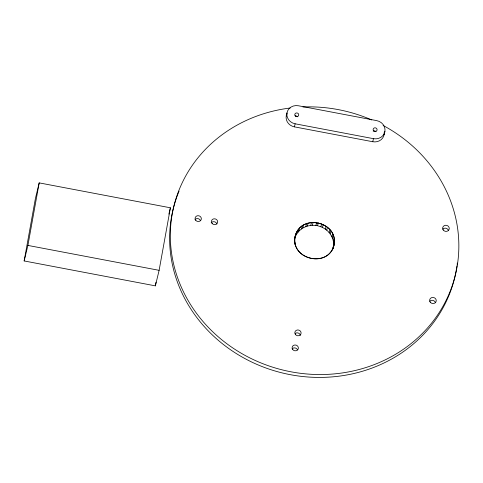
<?xml version="1.0" encoding="UTF-8"?>
<svg xmlns="http://www.w3.org/2000/svg" width="483" height="483" viewBox="0 0 483 483"><rect width="100%" height="100%" fill="white"/><g stroke="black" fill="none" stroke-linecap="round" stroke-linejoin="round"><path stroke-width="0.72" d="M332.896 248.896L334.284 240.033M24.15 260.947L35.434 198.404L39.189 182.882L170.402 207.793L159.118 270.335L155.363 285.858L24.15 260.947L27.905 245.424L39.189 182.882M155.363 285.858L156.027 282.181M168.869 214.144L170.402 207.793M286.238 115.974L286.974 112.919A9.968 9.165 13.6 0 1 298.397 105.759L376.734 120.629A9.968 9.165 13.6 0 1 384.897 131.509L384.16 134.564M384.245 132.167A9.968 9.165 13.6 0 1 372.737 141.724L294.401 126.854L295.137 123.799A9.968 9.165 13.6 0 1 286.974 112.919M294.829 238.041L295.173 236.604M294.884 238.258L296.194 233.549M295.493 236.422L296.785 232.118M294.805 244.344L295.155 242.907M296.091 234.998L297.939 232.317L298.633 229.443M297.939 232.317L298.917 231.097L299.611 228.224M298.917 231.097L301.464 228.978L302.159 226.104M301.464 228.978L302.756 228.048L303.457 225.175M302.756 228.048L305.836 226.636L306.536 223.762M305.836 226.636L307.363 226.056L308.057 223.182M307.363 226.056L310.762 225.446L311.457 222.572M310.762 225.446L312.41 225.259L313.105 222.385M312.41 225.259L315.894 225.495L316.594 222.621M315.894 225.495L317.56 225.712L318.255 222.838M333.59 242.907C332.902 235.656 327.673 229.268 320.893 226.775L321.593 223.901M322.457 227.378L323.151 224.504M325.415 229.196L326.116 226.322M326.774 230.156L327.468 227.276M329.152 232.601L329.853 229.727M330.209 233.838L330.903 230.965M331.851 236.755L332.546 233.875M332.533 238.191L333.228 235.318M333.324 241.367L334.019 238.493M332.455 250.013L332.98 247.851M333.469 246.137L334.164 243.263M333.3 247.67L333.995 244.796M372.737 141.724L373.48 138.669A9.968 9.165 13.6 0 0 384.897 131.509M295.137 123.799L373.48 138.669M27.905 245.424L159.118 270.335M317.56 225.712L320.893 226.775M294.401 126.854A9.968 9.165 13.6 0 1 286.993 113.704M373.214 131.165A1.992 1.835 13.6 0 1 375.979 131.69M295.33 116.083A1.992 1.835 13.6 0 1 297.643 116.82M442.712 229.165A3.321 3.055 13.6 0 1 448.363 230.234M429.689 301.326A3.321 3.055 13.6 0 1 435.346 302.394M383.091 125.447A144.888 133.169 13.6 0 1 415.428 339.954A144.888 133.169 13.6 0 1 186.1 296.924A144.888 133.169 13.6 0 1 290.156 108.011M302.895 106.972A144.888 133.169 13.6 0 1 371.765 119.953M456.966 265.807A144.888 133.169 13.6 0 1 284.264 373.413A144.888 133.169 13.6 0 1 175.462 200.97M175.673 200.306A144.888 133.169 13.6 0 1 176.573 197.662M176.802 197.004A144.888 133.169 13.6 0 1 177.527 195.041M177.774 194.389A144.888 133.169 13.6 0 1 179.072 191.147M457.323 263.042A144.888 133.169 13.6 0 1 457.153 264.424M292.155 348.804A3.158 2.904 13.6 0 1 297.51 349.909M295.264 333.421A3.158 2.904 13.6 0 1 300.36 335.377M211.186 222.911A3.158 2.904 13.6 0 1 216.903 224.064M195.005 219.632A3.158 2.904 13.6 0 1 200.409 220.453M295.047 236.99C291.116 260.446 329.412 267.968 334.121 244.41C338.058 220.954 299.762 213.432 295.047 236.99M295.27 235.758C289.655 259.081 327.571 268.711 333.904 245.642C339.513 222.319 301.597 212.689 295.27 235.758M373.492 130.664A1.992 1.835 13.6 0 0 376.909 130.476A1.992 1.835 13.6 0 0 374.911 127.814A1.992 1.835 13.6 0 0 373.492 130.664M295.149 115.793A1.992 1.835 13.6 0 0 298.572 115.606A1.992 1.835 13.6 0 0 296.574 112.937A1.992 1.835 13.6 0 0 295.149 115.793M443.267 230.017A3.321 3.055 13.6 0 0 448.973 229.703A3.321 3.055 13.6 0 0 445.64 225.265A3.321 3.055 13.6 0 0 443.267 230.017M430.25 302.177A3.321 3.055 13.6 0 0 435.956 301.863A3.321 3.055 13.6 0 0 432.623 297.425A3.321 3.055 13.6 0 0 430.25 302.177M295.53 334.634A3.158 2.904 13.6 0 0 300.897 334.001A3.158 2.904 13.6 0 0 297.443 329.974A3.158 2.904 13.6 0 0 295.53 334.634M292.656 349.463A3.158 2.904 13.6 0 0 298.083 349.257A3.158 2.904 13.6 0 0 294.992 344.989A3.158 2.904 13.6 0 0 292.656 349.463M212.206 223.581A3.158 2.904 13.6 0 0 217.519 222.693A3.158 2.904 13.6 0 0 213.854 218.835A3.158 2.904 13.6 0 0 212.206 223.581M195.724 220.302A3.158 2.904 13.6 0 0 201.115 219.807A3.158 2.904 13.6 0 0 197.776 215.702A3.158 2.904 13.6 0 0 195.724 220.302"/></g></svg>
